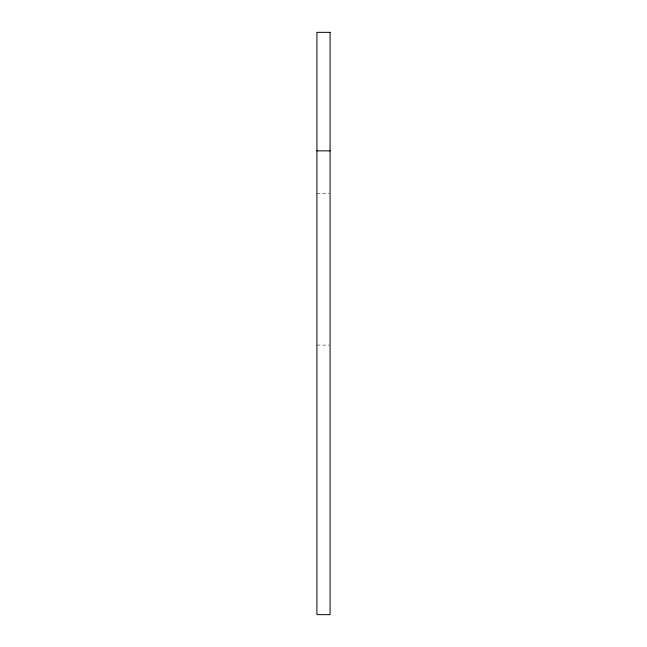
<?xml version="1.0" encoding="UTF-8"?>
<svg xmlns="http://www.w3.org/2000/svg" width="647" height="647" viewBox="0 0 647 647"><rect width="100%" height="100%" fill="white"/><g stroke="black" fill="none" stroke-linecap="round" stroke-linejoin="round"><path stroke-width="0.49" stroke-dasharray="3.23 2.43" d="M316.917 193.663L329.145 193.663M316.917 345.094L329.145 345.094"/><path stroke-width="0.97" d="M316.917 150.864L330.083 150.864M330.083 32.35L316.917 32.35L316.917 614.65L330.083 614.65L330.083 32.35"/></g></svg>
